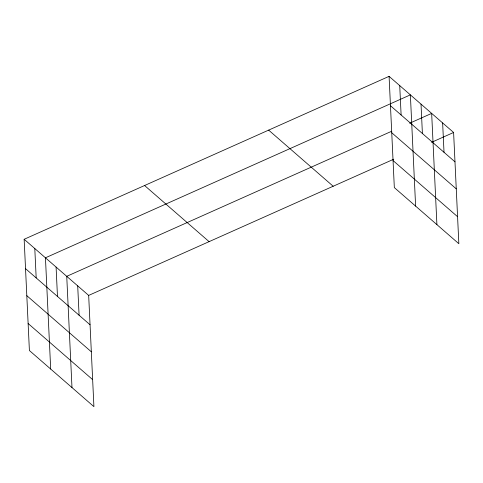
<?xml version="1.0" encoding="UTF-8"?>
<svg xmlns="http://www.w3.org/2000/svg" width="483" height="483" viewBox="0 0 483 483"><rect width="100%" height="100%" fill="white"/><g stroke="black" fill="none" stroke-linecap="round" stroke-linejoin="round"><path stroke-width="0.72" d="M24.15 239.284L88.673 295.409L93.919 406.65L29.397 350.525L24.15 239.284L389.081 76.35L453.603 132.475L458.85 243.716L394.327 187.591L389.081 76.35M391.755 131.213L66.739 276.33L71.985 387.565M409.644 123.225L431.663 113.396L436.91 224.631M88.673 295.409L393.736 159.209M431.585 142.31L453.603 132.475M390.463 105.723L454.992 161.847M391.737 132.74L456.266 188.865M393.053 160.573L457.576 216.698M268.651 130.12L333.179 186.245M144.574 185.514L209.103 241.645M25.533 268.657L90.061 324.781M26.806 295.674L91.335 351.799M28.123 323.507L92.645 379.632M442.633 122.936L444.022 152.308M421.019 104.135L422.402 133.507M415.615 206.108L410.375 94.873L45.444 257.807L50.691 369.042M399.725 85.612L401.113 114.984M77.703 285.87L79.091 315.242M56.088 267.069L57.477 296.441M34.794 248.546L36.183 277.918"/></g></svg>
